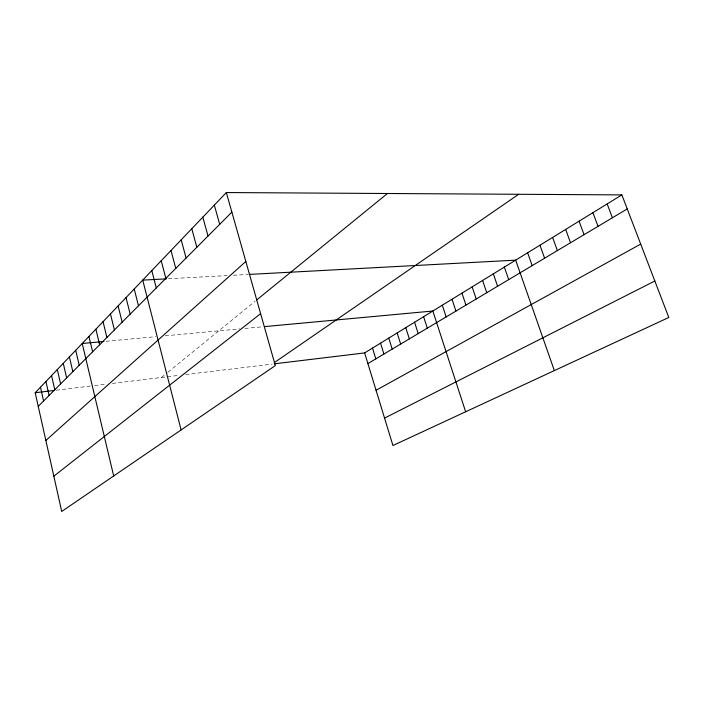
<?xml version="1.0" encoding="UTF-8"?>
<svg xmlns="http://www.w3.org/2000/svg" width="704" height="704" viewBox="0 0 704 704"><rect width="100%" height="100%" fill="white"/><g stroke="black" fill="none" stroke-linecap="round" stroke-linejoin="round"><path stroke-width="0.53" stroke-dasharray="3.52 2.64" d="M161.48 377.476L167.174 372.838M167.992 372.178L255.086 301.268M56.32 390.192L90.341 386.082M94.591 385.563L106.154 384.164M112.394 383.416L179.406 375.311M185.627 374.554L272.158 364.091M106.04 341.29L155.76 336.679M165.229 335.799L239.765 328.9M244.93 328.425L263.076 326.744M168.494 278.74L227.093 275.598M233.526 275.255L248.283 274.463"/><path stroke-width="1.06" d="M226.327 192.544L275.317 365.596L61.714 511.456L35.2 392.744L226.327 192.544L621.861 194.902L668.8 317.469L392.946 445.518L364.637 352.915L621.861 194.902M38.236 406.358L231.871 212.133M45.857 440.466L245.846 261.492M256.74 299.922L387.446 193.503M53.838 476.194L260.612 313.658M274.604 362.41L518.672 194.286M367.902 363.59L627.229 208.93M376.059 390.271L640.702 244.103M384.569 418.123L654.834 281.002M35.2 392.744L54.243 390.447M274.208 363.845L364.637 352.915M103.91 341.484L82.227 343.49L113.687 475.966M265.241 326.542L432.837 311.018L465.643 411.77M166.302 278.854L142.727 280.122L181.104 429.924M249.33 274.41L515.662 260.146L554.356 370.594M607.165 203.931L612.401 217.774M592.909 212.687L598.022 226.345M579.084 221.179L584.065 234.67M565.655 229.434L570.522 242.748M552.614 237.442L557.374 250.589M539.95 245.221L544.597 258.21M527.63 252.789L532.171 265.619M504.346 267.089L508.693 279.62M493.337 273.856L497.587 286.246M482.601 280.447L486.772 292.697M472.146 286.871L476.23 298.98M461.947 293.137L465.951 305.114M452.003 299.244L455.928 311.089M442.306 305.202L446.151 316.923M423.597 316.694L427.302 328.161M414.577 322.23L418.211 333.582M405.768 327.642L409.341 338.87M397.162 332.93L400.664 344.045M388.758 338.096L392.19 349.096M380.53 343.147L383.909 354.042M372.495 348.084L375.813 358.864M214.333 205.119L219.701 224.347M202.822 217.166L208.032 236.051M191.787 228.721L196.838 247.28M181.192 239.826L186.094 258.06M171.01 250.492L175.771 268.409M161.225 260.744L165.845 278.37M151.8 270.618L156.288 287.945M134.226 289.018L138.486 305.809M126.034 297.607L130.178 314.142M118.105 305.906L122.153 322.186M110.449 313.922L114.4 329.965M103.048 321.684L106.902 337.489M95.885 329.19L99.642 344.766M88.942 336.45L92.62 351.806M75.715 350.31L79.226 365.244M69.397 356.928L72.838 371.659M63.272 363.343L66.642 377.872M57.323 369.574L60.623 383.909M51.55 375.619L54.78 389.77M45.945 381.489L49.113 395.454M40.498 387.2L43.595 400.99"/></g></svg>
